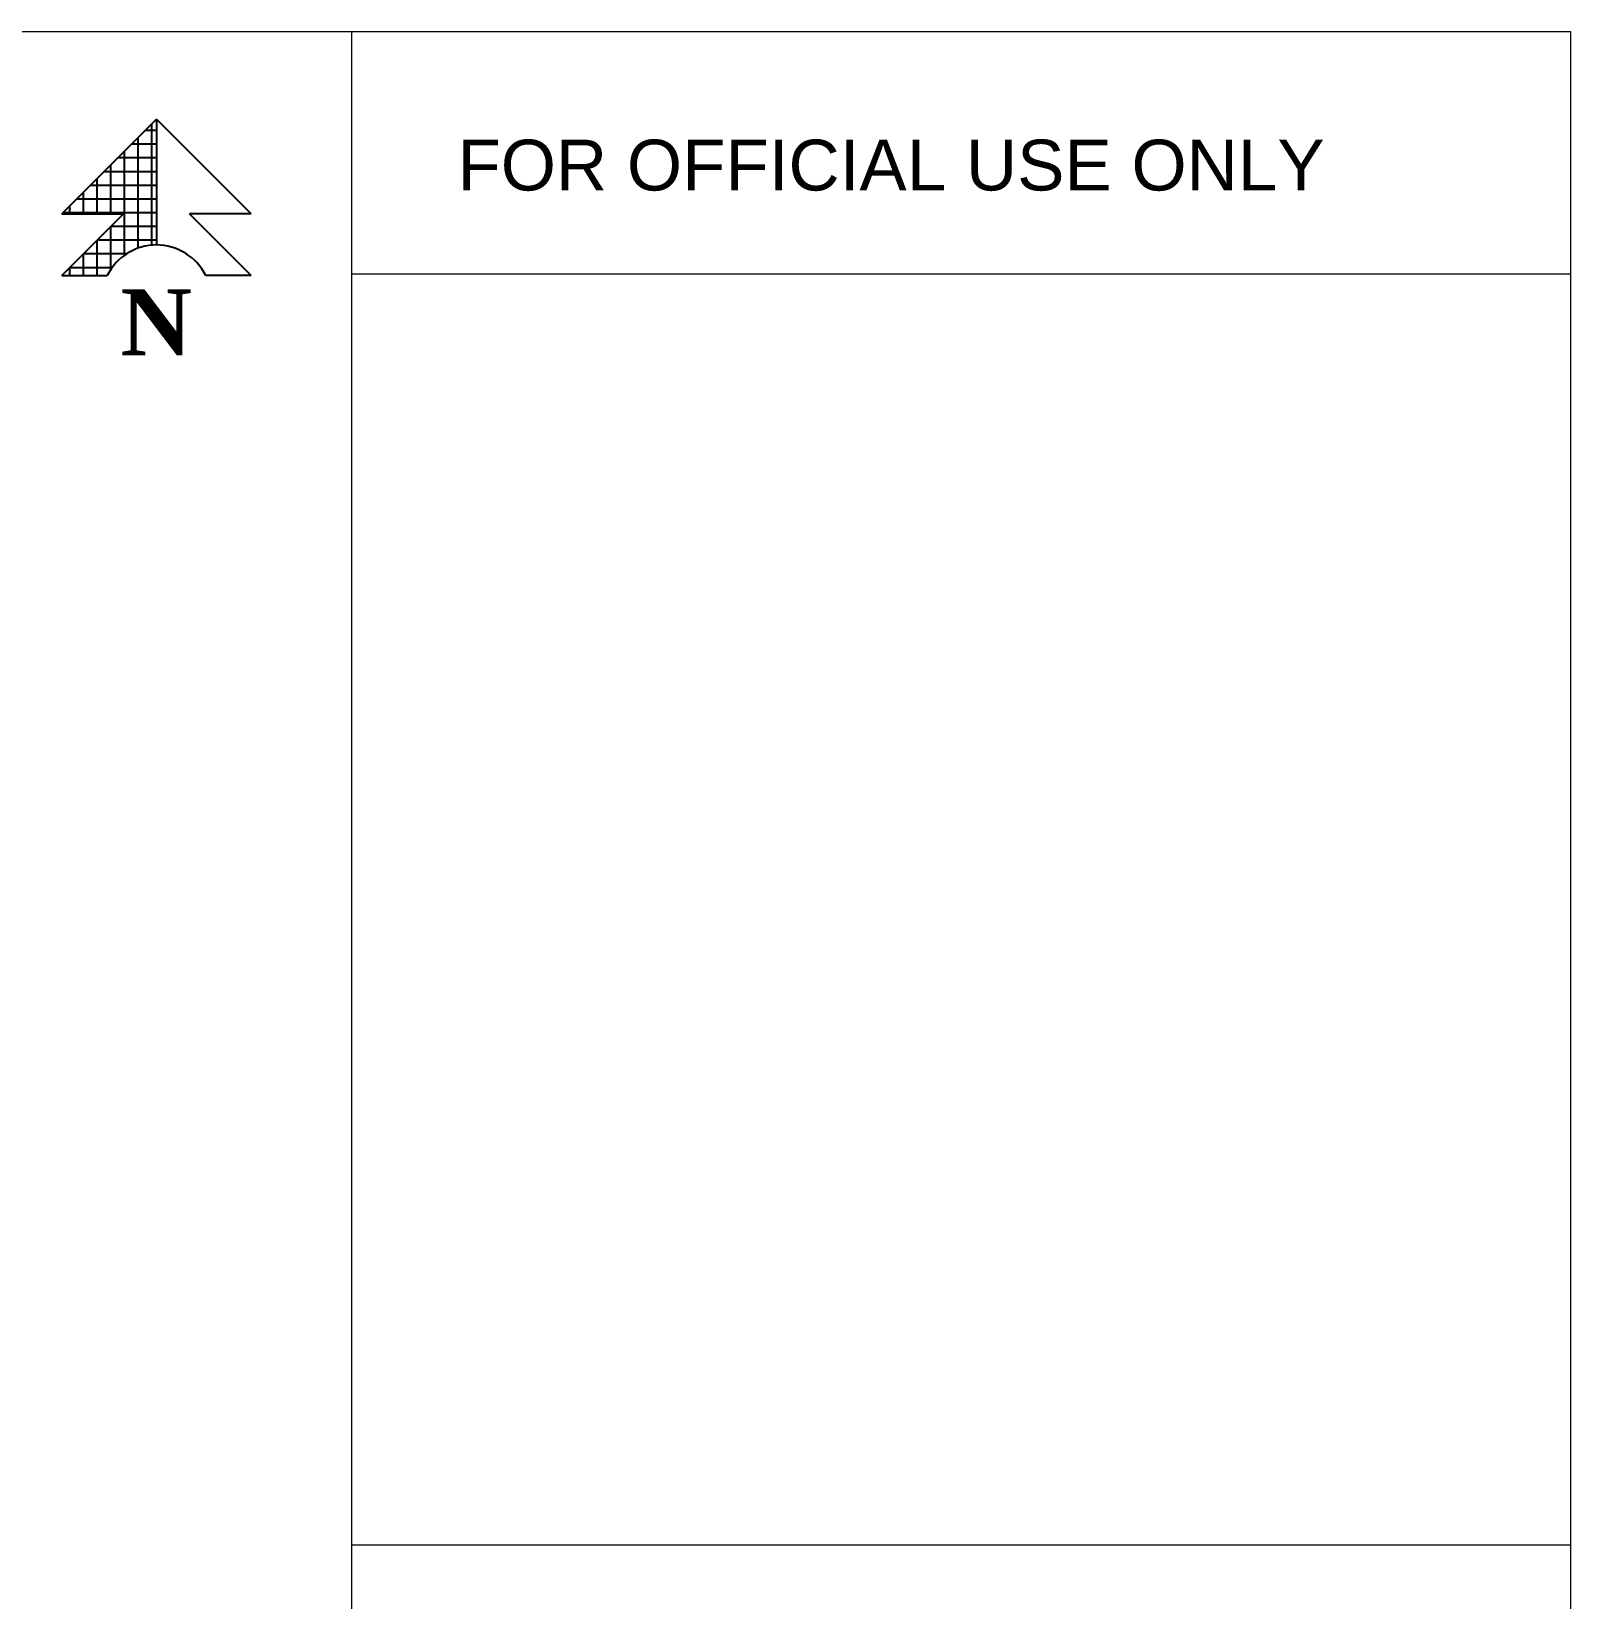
# Model space of a CAD drawing. Header units: inches. Extents: x 151827 to 158445, y -28405 to -26250.
# Drawn here: x 157883 to 158445, y -26822 to -26250 of the extents above; entities that cross this region are included whole.
import ezdxf

# ---------------------------------------------------------------- set-up
doc = ezdxf.new("R2010")
doc.units = ezdxf.units.IN
doc.header["$LTSCALE"] = 5
doc.header["$MEASUREMENT"] = 0
doc.layers.add('ele1', color=21, linetype='Continuous', lineweight=20)
doc.layers.add('TEXT', color=6, linetype='Continuous')
doc.layers.add('WALL', color=7, linetype='Continuous')
doc.styles.get("Standard").update_dxf_attribs({"font": 'arial.ttf'})

# ---------------------------------------------------------------- blocks, each defined once
blk = doc.blocks.new('SDEGH')
at = {"layer": 'TEXT'}
h = blk.add_hatch(dxfattribs=at)
h.set_pattern_fill('NET', color=256, scale=40, style=0)
h.set_pattern_definition([(0, (43922.391, -13181.093), (0, 5), []), (90, (43922.391, -13181.093), (-5, 3e-16), [])])
h.paths.add_polyline_path([(52300.82, -9226.07), (52266.28, -9260.61), (52288.77, -9260.61), (52266.28, -9283.1), (52282.84, -9283.1, -0.284572), (52300.82, -9271.97)])
blk.add_line((52300.82, -9226.07), (52300.82, -9271.97), dxfattribs=at)
at = {"layer": 'WALL'}
for p, q in [((52266.28, -9260.61), (52300.82, -9226.07)), ((52335.35, -9260.61), (52300.82, -9226.07)), ((52266.28, -9260.61), (52288.77, -9260.61)), ((52266.28, -9283.1), (52288.77, -9260.61)), ((52335.35, -9260.61), (52312.86, -9260.61)), ((52335.35, -9283.1), (52312.86, -9260.61)), ((52266.28, -9283.1), (52282.84, -9283.1)), ((52335.35, -9283.1), (52318.79, -9283.1))]:
    blk.add_line(p, q, dxfattribs=at)
blk.add_arc((52300.82, -9292.04), 20.08, 26.4605, 153.5395, dxfattribs=at)
at = {"layer": 'Defpoints', "insert": (52287.65, -9288.16), "char_height": 24, "width": 23.16, "attachment_point": 1}
blk.add_mtext('{\\fTimes New Roman|b1|i0|c0|p18;N}', dxfattribs=at)

msp = doc.modelspace()

# ---------------------------------------------------------------- linework, layer by layer
at = {"layer": 'ele1'}
for p, q in [((158000.26, -28405.37, -72.71), (158000.26, -26250.03, -72.71)), ((158444.91, -26338.58, -72.71), (158000.26, -26338.58, -72.71)), ((158444.91, -26802.08, -72.71), (158000.26, -26802.08, -72.71))]:
    msp.add_line(p, q, dxfattribs=at)
at = {"layer": 'ele1', "elevation": -72.71}
msp.add_lwpolyline([(155359.95, -26250.03), (158444.91, -26250.03), (158444.91, -28405.37), (155359.95, -28405.37)], close=True, dxfattribs=at)
msp.add_lwpolyline([(155359.95, -26250.03), (158444.91, -26250.03), (158444.91, -28405.37), (155359.95, -28405.37)], close=True, dxfattribs=at)

# ---------------------------------------------------------------- block references
at = {"layer": 'WALL'}
msp.add_blockref('SDEGH', (105628.23, -17055.98, -72.71), dxfattribs=at)

# ---------------------------------------------------------------- texts
at = {"layer": 'Defpoints'}
msp.add_text('FOR OFFICIAL USE ONLY', height=18.5271, dxfattribs=at).set_placement((158038.84, -26308.06, -72.71))

doc.saveas('drawing.dxf')
